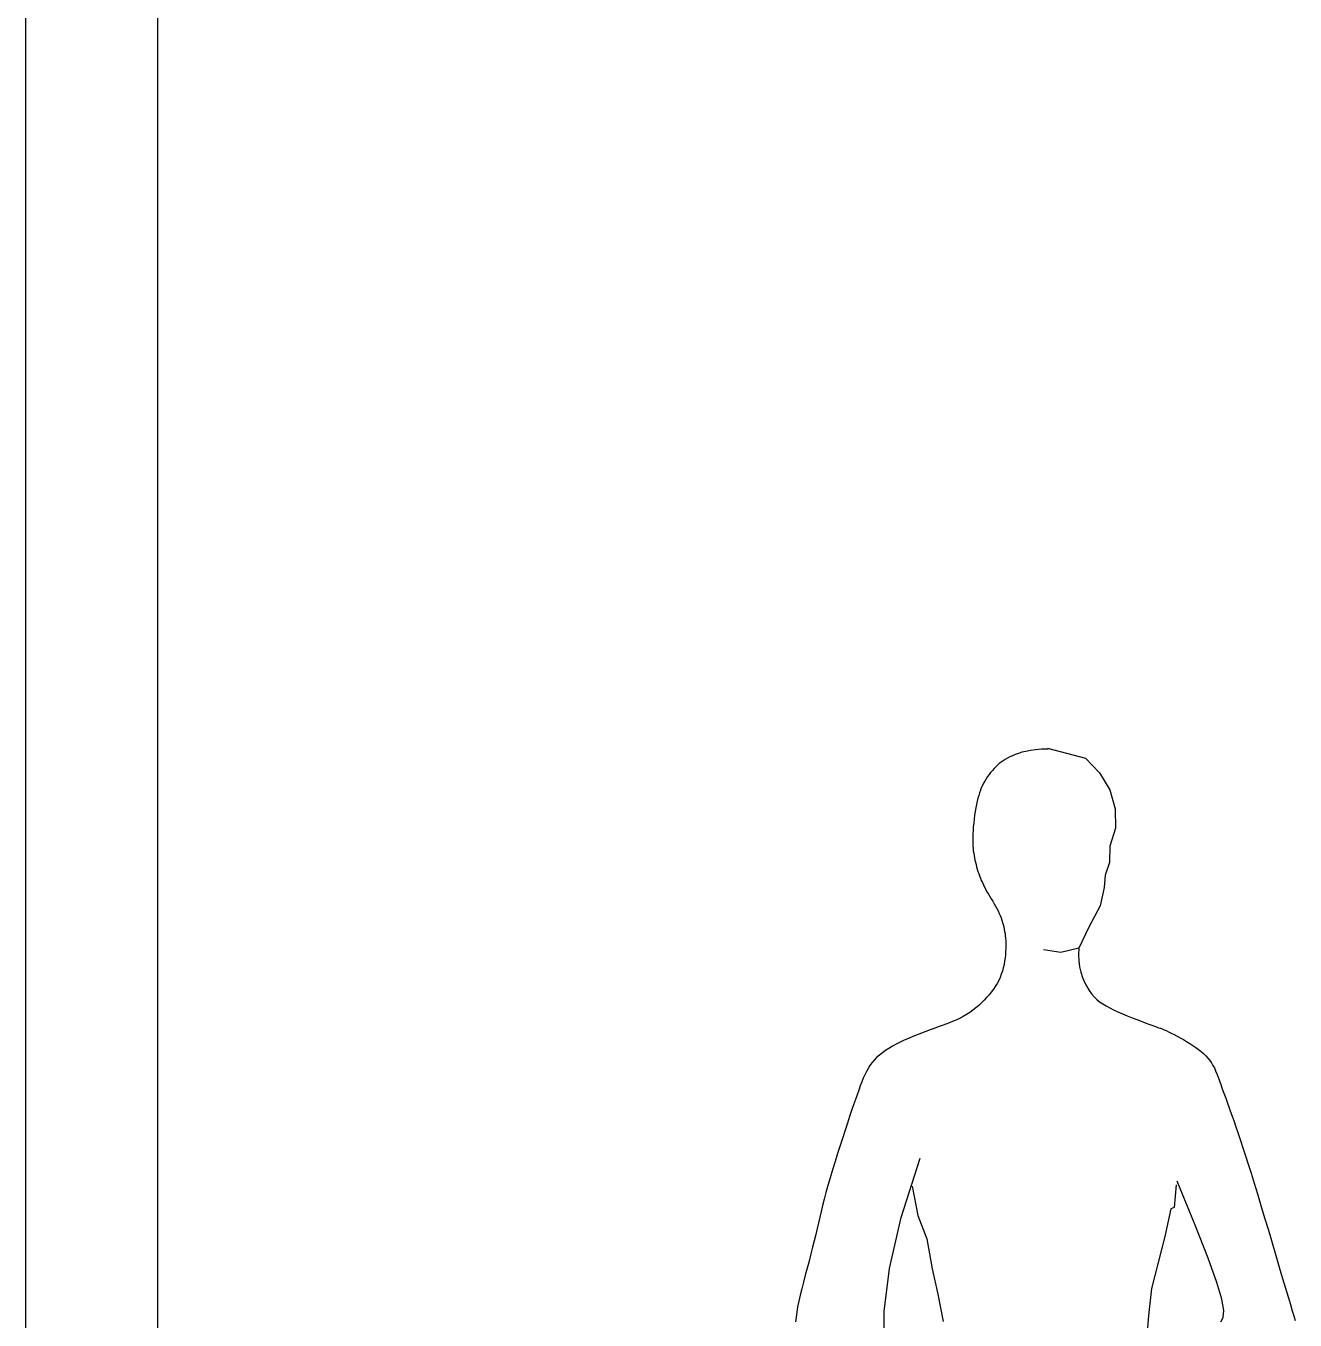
# Model space of a CAD drawing. Header units: millimetres. Extents: x -17017 to 2697, y 1903 to 18260.
# Drawn here: x -16984.8438 to -16984.5554, y 18253.2508 to 18253.5448 of the extents above; entities that cross this region are included whole.
import ezdxf

# ---------------------------------------------------------------- set-up
doc = ezdxf.new("R2010")
doc.units = ezdxf.units.MM
doc.layers.add('55', color=7, linetype='Continuous')
doc.layers.add('DIEN HOA', color=111, linetype='Continuous')

# ---------------------------------------------------------------- blocks, each defined once
blk = doc.blocks.new('Arch.Space.People65')
at = {"layer": 'DIEN HOA', "linetype": 'Continuous'}
for p, q in [((121.5006, 132.5164), (121.4846, 132.5)), ((121.5437, 132.5279), (121.5006, 132.5164)), ((121.5429, 132.5268), (121.5505, 132.5266)), ((121.5505, 132.5266), (121.5572, 132.526)), ((121.5572, 132.526), (121.563, 132.5253)), ((121.563, 132.5253), (121.5682, 132.5243)), ((121.5682, 132.5243), (121.5727, 132.5232)), ((121.5727, 132.5232), (121.5767, 132.522)), ((121.5767, 132.522), (121.5803, 132.5207)), ((121.5803, 132.5207), (121.5835, 132.5193)), ((121.5835, 132.5193), (121.5864, 132.518)), ((121.5864, 132.518), (121.5892, 132.5166)), ((121.5892, 132.5166), (121.5917, 132.5151)), ((121.5917, 132.5151), (121.5941, 132.5137)), ((121.5941, 132.5137), (121.5963, 132.5121)), ((121.5963, 132.5121), (121.5984, 132.5104)), ((121.5984, 132.5104), (121.6005, 132.5087)), ((121.6005, 132.5087), (121.6024, 132.5068)), ((121.6024, 132.5068), (121.6044, 132.5048)), ((121.6044, 132.5048), (121.6063, 132.5026)), ((121.6063, 132.5026), (121.6082, 132.5004)), ((121.4846, 132.5), (121.4728, 132.4806)), ((121.6082, 132.5004), (121.61, 132.498)), ((121.61, 132.498), (121.6117, 132.4956)), ((121.6117, 132.4956), (121.6133, 132.4931)), ((121.6133, 132.4931), (121.6148, 132.4906)), ((121.6148, 132.4906), (121.6163, 132.488)), ((121.6163, 132.488), (121.6176, 132.4854)), ((121.4728, 132.4806), (121.4666, 132.459)), ((121.6176, 132.4854), (121.6188, 132.4828)), ((121.6188, 132.4828), (121.6199, 132.4801)), ((121.6199, 132.4801), (121.6209, 132.4773)), ((121.6209, 132.4773), (121.6218, 132.4743)), ((121.6218, 132.4743), (121.6227, 132.4711)), ((121.4666, 132.459), (121.4664, 132.4372)), ((121.6227, 132.4711), (121.6235, 132.4678)), ((121.6235, 132.4678), (121.6243, 132.4641)), ((121.6243, 132.4641), (121.625, 132.4602)), ((121.625, 132.4602), (121.6257, 132.456)), ((121.6257, 132.456), (121.6264, 132.4517)), ((121.6264, 132.4517), (121.6269, 132.4473)), ((121.6269, 132.4473), (121.6275, 132.4429)), ((121.6275, 132.4429), (121.6279, 132.4386)), ((121.4664, 132.4372), (121.4728, 132.4166)), ((121.6279, 132.4386), (121.6282, 132.4344)), ((121.6282, 132.4344), (121.6285, 132.4305)), ((121.6285, 132.4305), (121.6286, 132.4268)), ((121.4728, 132.4166), (121.4732, 132.3982)), ((121.6282, 132.4143), (121.6279, 132.4115)), ((121.6284, 132.4171), (121.6282, 132.4143)), ((121.6286, 132.4202), (121.6284, 132.4171)), ((121.6286, 132.4268), (121.6286, 132.4234)), ((121.6286, 132.4234), (121.6286, 132.4202)), ((121.4732, 132.3982), (121.4781, 132.3837)), ((121.6255, 132.3983), (121.6248, 132.3957)), ((121.6261, 132.4009), (121.6255, 132.3983)), ((121.6266, 132.4035), (121.6261, 132.4009)), ((121.6271, 132.4061), (121.6266, 132.4035)), ((121.6275, 132.4088), (121.6271, 132.4061)), ((121.6279, 132.4115), (121.6275, 132.4088)), ((121.4781, 132.3837), (121.4791, 132.3696)), ((121.6217, 132.3854), (121.6208, 132.3828)), ((121.6226, 132.3879), (121.6217, 132.3854)), ((121.6234, 132.3905), (121.6226, 132.3879)), ((121.6241, 132.3931), (121.6234, 132.3905)), ((121.6248, 132.3957), (121.6241, 132.3931)), ((121.4791, 132.3696), (121.484, 132.349)), ((121.6152, 132.3702), (121.6138, 132.3676)), ((121.6165, 132.3727), (121.6152, 132.3702)), ((121.6176, 132.3753), (121.6165, 132.3727)), ((121.6188, 132.3778), (121.6176, 132.3753)), ((121.6198, 132.3803), (121.6188, 132.3778)), ((121.6208, 132.3828), (121.6198, 132.3803)), ((121.6059, 132.354), (121.6042, 132.3512)), ((121.6075, 132.3568), (121.6059, 132.354)), ((121.6092, 132.3595), (121.6075, 132.3568)), ((121.6108, 132.3622), (121.6092, 132.3595)), ((121.6124, 132.3649), (121.6108, 132.3622)), ((121.6138, 132.3676), (121.6124, 132.3649)), ((121.484, 132.349), (121.4967, 132.3246)), ((121.5984, 132.3403), (121.5973, 132.3377)), ((121.5997, 132.343), (121.5984, 132.3403)), ((121.6011, 132.3457), (121.5997, 132.343)), ((121.6026, 132.3485), (121.6011, 132.3457)), ((121.6042, 132.3512), (121.6026, 132.3485)), ((121.4967, 132.3246), (121.5079, 132.3007)), ((121.5933, 132.325), (121.5928, 132.3224)), ((121.5939, 132.3275), (121.5933, 132.325)), ((121.5946, 132.33), (121.5939, 132.3275)), ((121.5954, 132.3326), (121.5946, 132.33)), ((121.5963, 132.3351), (121.5954, 132.3326)), ((121.5973, 132.3377), (121.5963, 132.3351)), ((121.5913, 132.312), (121.5911, 132.3093)), ((121.5916, 132.3147), (121.5913, 132.312)), ((121.5919, 132.3173), (121.5916, 132.3147)), ((121.5923, 132.3199), (121.5919, 132.3173)), ((121.5928, 132.3224), (121.5923, 132.3199)), ((121.5079, 132.3007), (121.5285, 132.2957)), ((121.5079, 132.3007), (121.5084, 132.2934)), ((121.5285, 132.2957), (121.548, 132.299)), ((121.5911, 132.3093), (121.591, 132.3064)), ((121.591, 132.3064), (121.591, 132.3033)), ((121.591, 132.3033), (121.5911, 132.3002)), ((121.5911, 132.3002), (121.5912, 132.2968)), ((121.5912, 132.2968), (121.5915, 132.2933)), ((121.5081, 132.2864), (121.5072, 132.2797)), ((121.5084, 132.2934), (121.5081, 132.2864)), ((121.5915, 132.2933), (121.5919, 132.2897)), ((121.5919, 132.2897), (121.5924, 132.286)), ((121.5924, 132.286), (121.593, 132.2823)), ((121.593, 132.2823), (121.5939, 132.2786)), ((121.5038, 132.2676), (121.5015, 132.2622)), ((121.5057, 132.2734), (121.5038, 132.2676)), ((121.5072, 132.2797), (121.5057, 132.2734)), ((121.5939, 132.2786), (121.5949, 132.2748)), ((121.5949, 132.2748), (121.5961, 132.2712)), ((121.5961, 132.2712), (121.5975, 132.2676)), ((121.5975, 132.2676), (121.5991, 132.2641)), ((121.4963, 132.2529), (121.4935, 132.2491)), ((121.499, 132.2573), (121.4963, 132.2529)), ((121.5015, 132.2622), (121.499, 132.2573)), ((121.5991, 132.2641), (121.6009, 132.2607)), ((121.6009, 132.2607), (121.6029, 132.2574)), ((121.6029, 132.2574), (121.6051, 132.2541)), ((121.6051, 132.2541), (121.6075, 132.2509)), ((121.6075, 132.2509), (121.61, 132.2478)), ((121.4809, 132.2375), (121.4771, 132.2352)), ((121.4844, 132.24), (121.4809, 132.2375)), ((121.4876, 132.2426), (121.4844, 132.24)), ((121.4906, 132.2457), (121.4876, 132.2426)), ((121.4935, 132.2491), (121.4906, 132.2457)), ((121.61, 132.2478), (121.6128, 132.2447)), ((121.6128, 132.2447), (121.6156, 132.2417)), ((121.6156, 132.2417), (121.6186, 132.2387)), ((121.6186, 132.2387), (121.6218, 132.2358)), ((121.4476, 132.2218), (121.4423, 132.2197)), ((121.453, 132.224), (121.4476, 132.2218)), ((121.4584, 132.2262), (121.453, 132.224)), ((121.4636, 132.2285), (121.4584, 132.2262)), ((121.4685, 132.2308), (121.4636, 132.2285)), ((121.473, 132.233), (121.4685, 132.2308)), ((121.4771, 132.2352), (121.473, 132.233)), ((121.6218, 132.2358), (121.6251, 132.233)), ((121.6251, 132.233), (121.6285, 132.2304)), ((121.6285, 132.2304), (121.632, 132.2279)), ((121.632, 132.2279), (121.6356, 132.2255)), ((121.6356, 132.2255), (121.6393, 132.2233)), ((121.6393, 132.2233), (121.643, 132.2213)), ((121.4088, 132.2071), (121.4061, 132.2058)), ((121.4112, 132.2081), (121.4088, 132.2071)), ((121.4134, 132.209), (121.4112, 132.2081)), ((121.4154, 132.2098), (121.4134, 132.209)), ((121.4175, 132.2105), (121.4154, 132.2098)), ((121.4197, 132.2113), (121.4175, 132.2105)), ((121.4222, 132.2122), (121.4197, 132.2113)), ((121.4251, 132.2132), (121.4222, 132.2122)), ((121.4286, 132.2144), (121.4251, 132.2132)), ((121.4327, 132.2159), (121.4286, 132.2144)), ((121.4373, 132.2177), (121.4327, 132.2159)), ((121.4423, 132.2197), (121.4373, 132.2177)), ((121.643, 132.2213), (121.6468, 132.2194)), ((121.6468, 132.2194), (121.6508, 132.2177)), ((121.6508, 132.2177), (121.6548, 132.2161)), ((121.6548, 132.2161), (121.659, 132.2145)), ((121.659, 132.2145), (121.6632, 132.2129)), ((121.6632, 132.2129), (121.6677, 132.2113)), ((121.6677, 132.2113), (121.6722, 132.2097)), ((121.6722, 132.2097), (121.677, 132.208)), ((121.677, 132.208), (121.6818, 132.2062)), ((121.382, 132.1926), (121.3786, 132.1904)), ((121.3856, 132.1948), (121.382, 132.1926)), ((121.3892, 132.1969), (121.3856, 132.1948)), ((121.3928, 132.199), (121.3892, 132.1969)), ((121.3964, 132.2009), (121.3928, 132.199)), ((121.3998, 132.2027), (121.3964, 132.2009)), ((121.4031, 132.2043), (121.3998, 132.2027)), ((121.4061, 132.2058), (121.4031, 132.2043)), ((121.6818, 132.2062), (121.6867, 132.2043)), ((121.6867, 132.2043), (121.6917, 132.2024)), ((121.6917, 132.2024), (121.6967, 132.2004)), ((121.6967, 132.2004), (121.7015, 132.1983)), ((121.7015, 132.1983), (121.7063, 132.1962)), ((121.7063, 132.1962), (121.711, 132.194)), ((121.711, 132.194), (121.7155, 132.1917)), ((121.3638, 132.1785), (121.3614, 132.1759)), ((121.3664, 132.181), (121.3638, 132.1785)), ((121.3692, 132.1834), (121.3664, 132.181)), ((121.3721, 132.1858), (121.3692, 132.1834)), ((121.3753, 132.1881), (121.3721, 132.1858)), ((121.3786, 132.1904), (121.3753, 132.1881)), ((121.7155, 132.1917), (121.7197, 132.1894)), ((121.7197, 132.1894), (121.7238, 132.187)), ((121.7238, 132.187), (121.7276, 132.1845)), ((121.7276, 132.1845), (121.7312, 132.1819)), ((121.7312, 132.1819), (121.7346, 132.1793)), ((121.7346, 132.1793), (121.7377, 132.1765)), ((121.3541, 132.1647), (121.3527, 132.1615)), ((121.3557, 132.1677), (121.3541, 132.1647)), ((121.3574, 132.1705), (121.3557, 132.1677)), ((121.3593, 132.1732), (121.3574, 132.1705)), ((121.3614, 132.1759), (121.3593, 132.1732)), ((121.7377, 132.1765), (121.7405, 132.1736)), ((121.7405, 132.1736), (121.743, 132.1706)), ((121.743, 132.1706), (121.7453, 132.1675)), ((121.7453, 132.1675), (121.7474, 132.1642)), ((121.7474, 132.1642), (121.7493, 132.1607)), ((121.3484, 132.1503), (121.3468, 132.1459)), ((121.3499, 132.1544), (121.3484, 132.1503)), ((121.3513, 132.1581), (121.3499, 132.1544)), ((121.3527, 132.1615), (121.3513, 132.1581)), ((121.7493, 132.1607), (121.7511, 132.157)), ((121.7511, 132.157), (121.7529, 132.1531)), ((121.7529, 132.1531), (121.7546, 132.1489)), ((121.7546, 132.1489), (121.7563, 132.1444)), ((121.3432, 132.136), (121.3412, 132.1305)), ((121.3451, 132.1412), (121.3432, 132.136)), ((121.3468, 132.1459), (121.3451, 132.1412)), ((121.7563, 132.1444), (121.7581, 132.1395)), ((121.7581, 132.1395), (121.7599, 132.1344)), ((121.7599, 132.1344), (121.7619, 132.1288)), ((121.3391, 132.1246), (121.3369, 132.1183)), ((121.3412, 132.1305), (121.3391, 132.1246)), ((121.7619, 132.1288), (121.7639, 132.1228)), ((121.7639, 132.1228), (121.7661, 132.1164)), ((121.3321, 132.1049), (121.3296, 132.0977)), ((121.3346, 132.1118), (121.3321, 132.1049)), ((121.3369, 132.1183), (121.3346, 132.1118)), ((121.7661, 132.1164), (121.7684, 132.1095)), ((121.7684, 132.1095), (121.7709, 132.1021)), ((121.3271, 132.0902), (121.3244, 132.0824)), ((121.3296, 132.0977), (121.3271, 132.0902)), ((121.7709, 132.1021), (121.7734, 132.0941)), ((121.7734, 132.0941), (121.7762, 132.0857)), ((121.3244, 132.0824), (121.3216, 132.0741)), ((121.7762, 132.0857), (121.7791, 132.0768)), ((121.7791, 132.0768), (121.782, 132.0676)), ((121.3187, 132.0651), (121.3157, 132.0556)), ((121.3216, 132.0741), (121.3187, 132.0651)), ((121.7098, 131.9949), (121.6883, 132.0624)), ((121.782, 132.0676), (121.7849, 132.0584)), ((121.3124, 132.0452), (121.3089, 132.034)), ((121.3157, 132.0556), (121.3124, 132.0452)), ((121.7849, 132.0584), (121.7878, 132.0492)), ((121.7878, 132.0492), (121.7905, 132.0401)), ((121.3089, 132.034), (121.3052, 132.0218)), ((121.376, 131.9864), (121.3963, 132.0361)), ((121.3975, 132.032), (121.3999, 132.0064)), ((121.6974, 132.0305), (121.691, 131.9973)), ((121.7905, 132.0401), (121.7931, 132.0314)), ((121.7931, 132.0314), (121.7954, 132.0232)), ((121.3052, 132.0218), (121.3012, 132.0086)), ((121.7954, 132.0232), (121.7974, 132.0156)), ((121.3012, 132.0086), (121.2971, 131.9947)), ((121.3999, 132.0064), (121.4036, 132.0046)), ((121.4036, 132.0046), (121.4105, 131.9735)), ((121.7974, 132.0156), (121.7992, 132.0085)), ((121.7992, 132.0085), (121.8009, 132.0018)), ((121.8009, 132.0018), (121.8024, 131.9952)), ((121.2971, 131.9947), (121.2928, 131.9804)), ((121.3612, 131.9487), (121.376, 131.9864)), ((121.691, 131.9973), (121.6806, 131.9708)), ((121.723, 131.9371), (121.7098, 131.9949)), ((121.8024, 131.9952), (121.8039, 131.9888)), ((121.8039, 131.9888), (121.8054, 131.9823)), ((121.2928, 131.9804), (121.2886, 131.966)), ((121.4105, 131.9735), (121.4254, 131.9142)), ((121.8054, 131.9823), (121.8069, 131.9756)), ((121.8069, 131.9756), (121.8086, 131.9686)), ((121.2886, 131.966), (121.2844, 131.9519)), ((121.6806, 131.9708), (121.6748, 131.9367)), ((121.8086, 131.9686), (121.8105, 131.9612)), ((121.8105, 131.9612), (121.8125, 131.9535)), ((121.2844, 131.9519), (121.2804, 131.9384)), ((121.3512, 131.9211), (121.3612, 131.9487)), ((121.8125, 131.9535), (121.8145, 131.9455)), ((121.8145, 131.9455), (121.8167, 131.9374)), ((121.2804, 131.9384), (121.2767, 131.9258)), ((121.6748, 131.9367), (121.6681, 131.9078)), ((121.7292, 131.888), (121.723, 131.9371)), ((121.8167, 131.9374), (121.8188, 131.9293)), ((121.8188, 131.9293), (121.8208, 131.9214)), ((121.2733, 131.9145), (121.2703, 131.9047)), ((121.2767, 131.9258), (121.2733, 131.9145)), ((121.3455, 131.902), (121.3512, 131.9211)), ((121.4254, 131.9142), (121.4289, 131.8835)), ((121.8208, 131.9214), (121.8228, 131.9138)), ((121.8228, 131.9138), (121.8245, 131.9066)), ((121.2703, 131.9047), (121.2678, 131.8963)), ((121.3433, 131.8893), (121.3455, 131.902)), ((121.6681, 131.9078), (121.662, 131.8767)), ((121.8245, 131.9066), (121.8261, 131.8999)), ((121.8261, 131.8999), (121.8275, 131.8936)), ((121.2656, 131.8891), (121.2638, 131.8831)), ((121.2678, 131.8963), (121.2656, 131.8891)), ((121.344, 131.8815), (121.3433, 131.8893)), ((121.4289, 131.8835), (121.4311, 131.8557)), ((121.7297, 131.8468), (121.7292, 131.888)), ((121.8275, 131.8936), (121.8285, 131.8876)), ((121.8285, 131.8876), (121.8293, 131.8819)), ((121.2638, 131.8831), (121.2624, 131.8779)), ((121.3468, 131.8765), (121.344, 131.8815)), ((121.8293, 131.8819), (121.8297, 131.8763))]:
    blk.add_line(p, q, dxfattribs=at)

msp = doc.modelspace()

# ---------------------------------------------------------------- linework, layer by layer
at = {"layer": '55', "linetype": 'ByBlock'}
for p, q in [((-16984.84376, 18253.01758), (-16984.84376, 18253.70403)), ((-16984.81376, 18253.01758), (-16984.81376, 18253.69057))]:
    msp.add_line(p, q, dxfattribs=at)

# ---------------------------------------------------------------- block references
at = {"xscale": -0.2, "yscale": 0.2, "zscale": 0.2, "rotation": 359.9999999999933}
msp.add_blockref('Arch.Space.People65', (-16960.30296, 18226.87513), dxfattribs=at)

doc.saveas('drawing.dxf')
